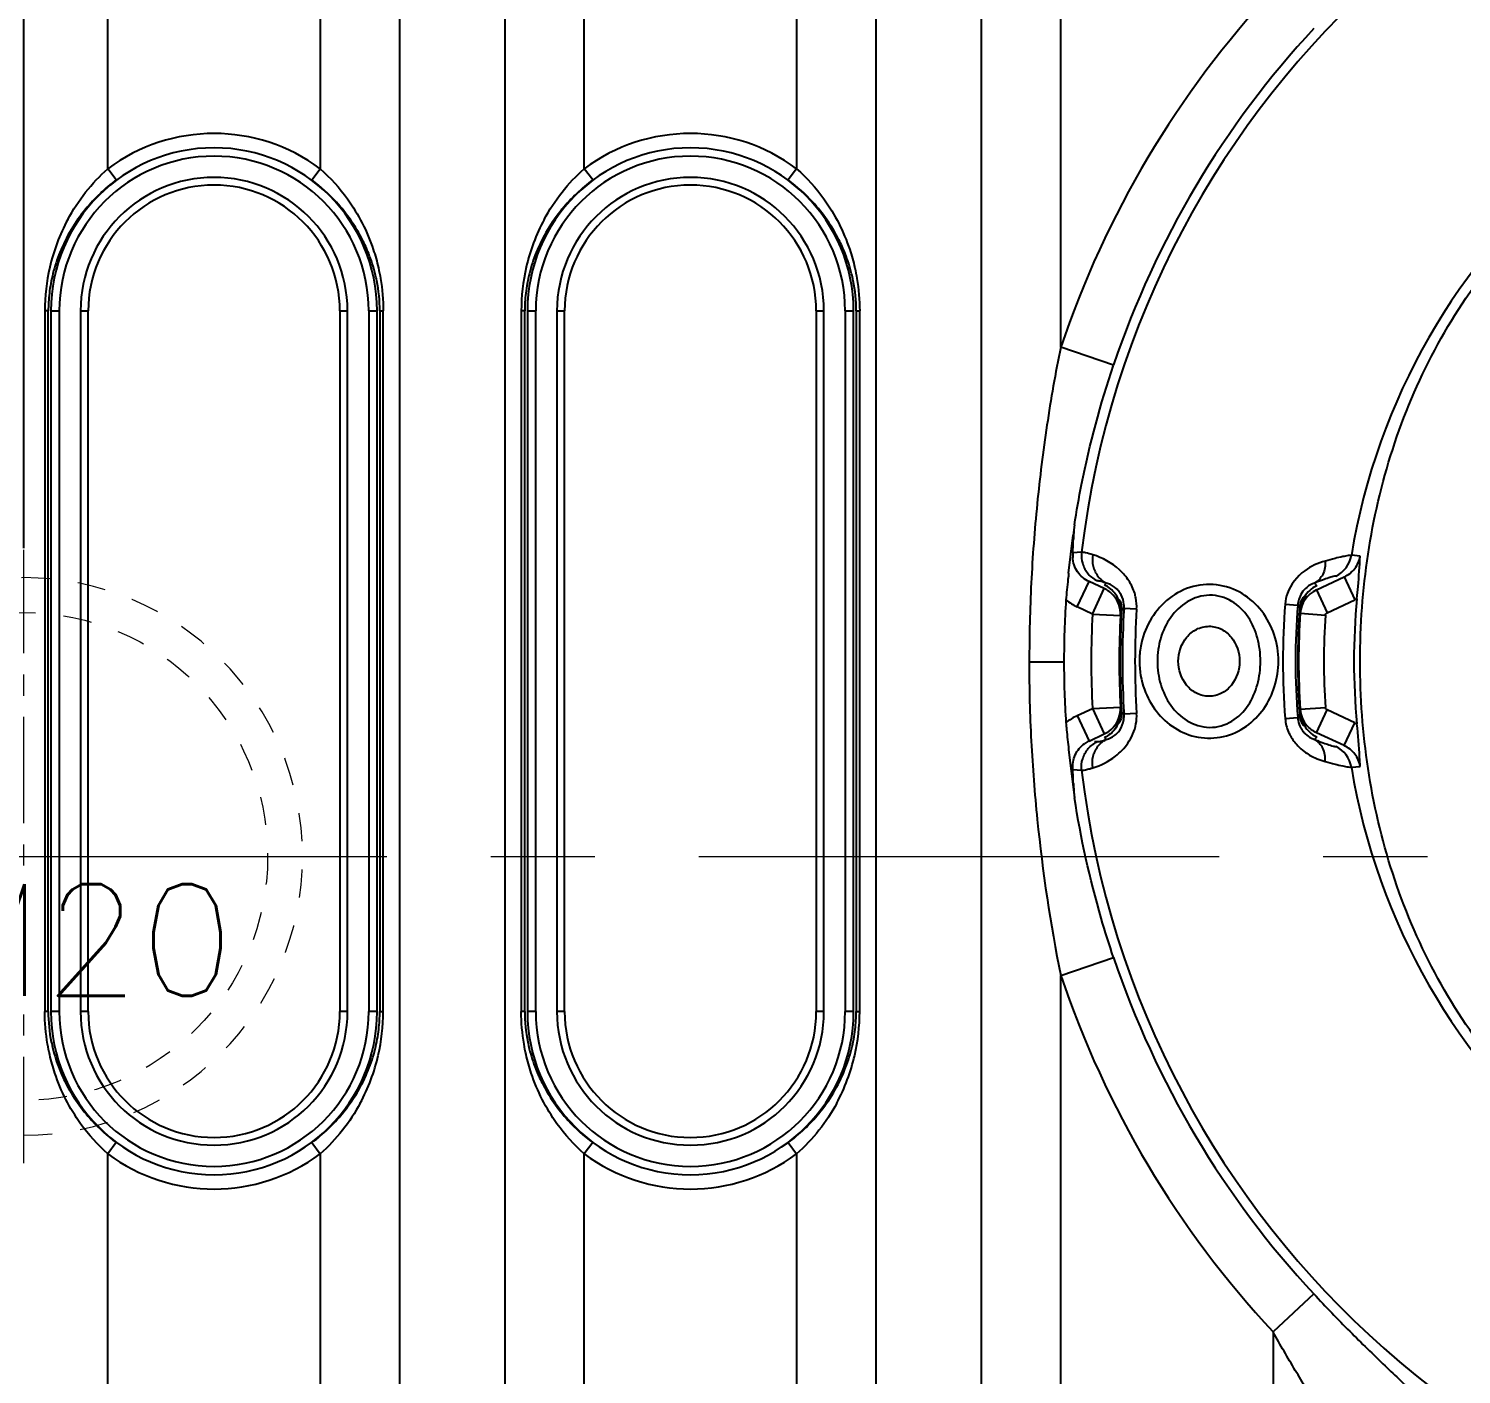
# Model space of a CAD drawing. Header units: millimetres. Extents: x 309 to 11345, y -1340 to 1318.
# Drawn here: x 916 to 967.4, y -482 to -433.8 of the extents above; entities that cross this region are included whole.
import ezdxf

# ---------------------------------------------------------------- set-up
doc = ezdxf.new("R2010")
doc.units = ezdxf.units.MM
doc.header["$LTSCALE"] = 16.335
doc.header["$PDMODE"] = 3
doc.header["$PDSIZE"] = 0.3125
doc.linetypes.add('CENTER', pattern=[0.6, 0.375, -0.075, 0.075, -0.075])
doc.linetypes.add('HIDDEN', pattern=[0.2, 0.1, -0.1])
doc.layers.get('0').update_dxf_attribs({"linetype": 'CONTINUOUS'})
doc.layers.get('Defpoints').update_dxf_attribs({"linetype": 'CONTINUOUS'})
doc.layers.add('center', color=1, linetype='CENTER', lineweight=9)
doc.layers.add('screw', color=33, linetype='CONTINUOUS', lineweight=13)
doc.styles.get("Standard").update_dxf_attribs({"font": 'txt', "width": 0.8})
doc.styles.add('TXT', font='txt.shx', dxfattribs={"bigfont": 'gbcbig.shx'})
doc.dimstyles.get("Standard").update_dxf_attribs({"dimtxt": 0.15625, "dimasz": 0.1875, "dimexe": 0.125, "dimexo": 0.0625, "dimtad": 0, "dimtih": 1, "dimtoh": 1, "dimdsep": 46, "dimtxsty": 'Standard', "dimcen": 0.09, "dimadec": 0, "dimazin": 0, "dimtp": 0.01, "dimtm": 0.01, "dimtfac": 1, "dimtofl": 0, "dimtmove": 0, "dimatfit": 3, "dimfxl": 0, "dimtolj": 1, "dimarcsym": 0})

# ---------------------------------------------------------------- blocks, each defined once
blk = doc.blocks.new('screw_m20_g')
at = {"layer": 'screw', "color": 1, "linetype": 'CENTER', "ltscale": 0.621977}
for p, q in [((0, -11), (0, 11)), ((-11, 0), (11, 0))]:
    blk.add_line(p, q, dxfattribs=at)
at = {"layer": 'screw', "linetype": 'HIDDEN', "ltscale": 0.621977}
blk.add_circle((0, 0), 8.75, dxfattribs=at)
at = {"layer": 'screw', "color": 92, "linetype": 'HIDDEN', "ltscale": 0.621977}
blk.add_arc((0, 0), 10, 270, 180, dxfattribs=at)
at = {"layer": 'screw', "color": 6, "style": 'TXT'}
blk.add_text('M20', height=4, dxfattribs=at).set_placement((-3.4, -5))
blk = doc.blocks.new('*D136')
at = {"color": 4, "lineweight": -2}
for p, q in [((934.256, -229.95), (934.256, -209.95)), ((921.047, -249.95), (934.256, -229.95)), ((921.047, -278.966), (921.047, -249.95))]:
    blk.add_line(p, q, dxfattribs=at)
at = {"layer": 'Defpoints', "color": 0}
for p in [(934.256, -209.95), (921.047, -279.028), (1045.847, -463.458)]:
    blk.add_point(p, dxfattribs=at)
at = {"color": 6, "insert": (934.256, -191.95), "char_height": 10, "attachment_point": 5, "rotation": 90}
blk.add_mtext('\\A1;124.80', dxfattribs=at)
blk = doc.blocks.new('*D137')
at = {"color": 4, "lineweight": -2}
for p, q in [((841.298, -229.95), (841.298, -209.95)), ((848.047, -249.95), (841.298, -229.95)), ((848.047, -316.766), (848.047, -249.95))]:
    blk.add_line(p, q, dxfattribs=at)
at = {"layer": 'Defpoints', "color": 0}
for p in [(841.298, -209.95), (848.047, -316.828), (1045.847, -463.458)]:
    blk.add_point(p, dxfattribs=at)
at = {"color": 6, "insert": (841.298, -191.95), "char_height": 10, "attachment_point": 5, "rotation": 90}
blk.add_mtext('\\A1;197.80', dxfattribs=at)
blk = doc.blocks.new('*D138')
at = {"color": 4, "lineweight": -2}
for p, q in [((790.171, -229.95), (790.171, -209.95)), ((800.847, -234.408), (790.171, -229.95)), ((800.847, -254.346), (800.847, -234.408))]:
    blk.add_line(p, q, dxfattribs=at)
at = {"layer": 'Defpoints', "color": 0}
for p in [(790.171, -209.95), (800.847, -254.408), (1045.847, -463.458)]:
    blk.add_point(p, dxfattribs=at)
at = {"color": 6, "insert": (790.171, -191.284), "char_height": 10, "attachment_point": 5, "rotation": 90}
blk.add_mtext('\\A1;245.00', dxfattribs=at)
blk = doc.blocks.new('*D139')
at = {"color": 4, "lineweight": -2}
for p, q in [((817.432, -229.95), (817.432, -209.95)), ((846.349, -249.95), (817.432, -229.95)), ((846.349, -386.088), (846.349, -249.95))]:
    blk.add_line(p, q, dxfattribs=at)
at = {"layer": 'Defpoints', "color": 0}
for p in [(817.432, -209.95), (846.349, -386.151), (1045.847, -463.458)]:
    blk.add_point(p, dxfattribs=at)
at = {"color": 6, "insert": (817.432, -191.95), "char_height": 10, "attachment_point": 5, "rotation": 90}
blk.add_mtext('\\A1;199.50', dxfattribs=at)
blk = doc.blocks.new('*D140')
at = {"color": 4, "lineweight": -2}
blk.add_line((915.847, -452.396), (915.847, -209.95), dxfattribs=at)
at = {"layer": 'Defpoints', "color": 0}
for p in [(915.847, -209.95), (915.847, -452.458), (1045.847, -463.458)]:
    blk.add_point(p, dxfattribs=at)
at = {"color": 6, "insert": (915.847, -193.284), "char_height": 10, "attachment_point": 5, "rotation": 90}
blk.add_mtext('\\A1;130.00', dxfattribs=at)
blk = doc.blocks.new('*D141')
at = {"color": 4, "lineweight": -2}
blk.add_line((888.986, -450.896), (888.986, -209.95), dxfattribs=at)
at = {"layer": 'Defpoints', "color": 0}
for p in [(888.986, -209.95), (888.986, -450.958), (1045.847, -463.458)]:
    blk.add_point(p, dxfattribs=at)
at = {"color": 6, "insert": (888.986, -191.284), "char_height": 10, "attachment_point": 5, "rotation": 90}
blk.add_mtext('\\A1;156.86', dxfattribs=at)
blk = doc.blocks.new('*D142')
at = {"color": 4, "lineweight": -2}
blk.add_line((793.157, -463.458), (749.752, -463.458), dxfattribs=at)
at = {"layer": 'Defpoints', "color": 0}
for p in [(749.752, -463.458), (793.22, -463.458), (1045.847, -463.458)]:
    blk.add_point(p, dxfattribs=at)
at = {"color": 6, "insert": (739.752, -463.458), "char_height": 10, "attachment_point": 5}
blk.add_mtext('\\A1;0.00', dxfattribs=at)
blk = doc.blocks.new('*D143')
at = {"color": 4, "lineweight": -2}
for p, q in [((769.752, -452.172), (749.752, -452.172)), ((789.752, -456.458), (769.752, -452.172)), ((883.424, -456.458), (789.752, -456.458))]:
    blk.add_line(p, q, dxfattribs=at)
at = {"layer": 'Defpoints', "color": 0}
for p in [(749.752, -452.172), (883.486, -456.458), (1045.847, -463.458)]:
    blk.add_point(p, dxfattribs=at)
at = {"color": 6, "insert": (739.085, -452.172), "char_height": 10, "attachment_point": 5}
blk.add_mtext('\\A1;7.00', dxfattribs=at)
blk = doc.blocks.new('*D144')
at = {"color": 4, "lineweight": -2}
for p, q in [((769.752, -440.886), (749.752, -440.886)), ((789.752, -447.409), (769.752, -440.886)), ((861.476, -447.409), (789.752, -447.409))]:
    blk.add_line(p, q, dxfattribs=at)
at = {"layer": 'Defpoints', "color": 0}
for p in [(749.752, -440.886), (861.539, -447.409), (1045.847, -463.458)]:
    blk.add_point(p, dxfattribs=at)
at = {"color": 6, "insert": (735.752, -440.886), "char_height": 10, "attachment_point": 5}
blk.add_mtext('\\A1;16.05', dxfattribs=at)
blk = doc.blocks.new('*D145')
at = {"color": 4, "lineweight": -2}
blk.add_line((842.779, -391.101), (749.752, -391.101), dxfattribs=at)
at = {"layer": 'Defpoints', "color": 0}
for p in [(749.752, -391.101), (842.842, -391.101), (1045.847, -463.458)]:
    blk.add_point(p, dxfattribs=at)
at = {"color": 6, "insert": (733.752, -391.101), "char_height": 10, "attachment_point": 5}
blk.add_mtext('\\A1;72.36', dxfattribs=at)
blk = doc.blocks.new('*D146')
at = {"color": 4, "lineweight": -2}
blk.add_line((843.585, -321.228), (749.752, -321.228), dxfattribs=at)
at = {"layer": 'Defpoints', "color": 0}
for p in [(749.752, -321.228), (843.647, -321.228), (1045.847, -463.458)]:
    blk.add_point(p, dxfattribs=at)
at = {"color": 6, "insert": (731.085, -321.228), "char_height": 10, "attachment_point": 5}
blk.add_mtext('\\A1;142.23', dxfattribs=at)
blk = doc.blocks.new('*D147')
at = {"color": 4, "lineweight": -2}
blk.add_line((839.195, -303.458), (749.752, -303.458), dxfattribs=at)
at = {"layer": 'Defpoints', "color": 0}
for p in [(749.752, -303.458), (839.257, -303.458), (1045.847, -463.458)]:
    blk.add_point(p, dxfattribs=at)
at = {"color": 6, "insert": (733.085, -303.458), "char_height": 10, "attachment_point": 5}
blk.add_mtext('\\A1;160.00', dxfattribs=at)
blk = doc.blocks.new('*D148')
at = {"color": 4, "lineweight": -2}
blk.add_line((979.285, -283.428), (749.752, -283.428), dxfattribs=at)
at = {"layer": 'Defpoints', "color": 0}
for p in [(749.752, -283.428), (979.347, -283.428), (1045.847, -463.458)]:
    blk.add_point(p, dxfattribs=at)
at = {"color": 6, "insert": (732.418, -283.428), "char_height": 10, "attachment_point": 5}
blk.add_mtext('\\A1;180.03', dxfattribs=at)
blk = doc.blocks.new('*D149')
at = {"color": 4, "lineweight": -2}
blk.add_line((796.946, -258.458), (749.752, -258.458), dxfattribs=at)
at = {"layer": 'Defpoints', "color": 0}
for p in [(749.752, -258.458), (797.009, -258.458), (1045.847, -463.458)]:
    blk.add_point(p, dxfattribs=at)
at = {"color": 6, "insert": (731.752, -258.458), "char_height": 10, "attachment_point": 5}
blk.add_mtext('\\A1;205.00', dxfattribs=at)
blk = doc.blocks.new('*D150')
at = {"color": 4, "lineweight": -2}
for p, q in [((870.41, -231.643), (870.41, -211.643)), ((861.539, -251.643), (870.41, -231.643)), ((861.539, -446.733), (861.539, -251.643))]:
    blk.add_line(p, q, dxfattribs=at)
at = {"layer": 'Defpoints', "color": 0}
for p in [(870.41, -211.643), (861.539, -446.795), (1045.847, -463.458)]:
    blk.add_point(p, dxfattribs=at)
at = {"color": 6, "insert": (870.41, -194.31), "char_height": 10, "attachment_point": 5, "rotation": 90}
blk.add_mtext('\\A1;184.31', dxfattribs=at)
blk = doc.blocks.new('*D151')
at = {"color": 4, "lineweight": -2}
for p, q in [((856.031, -231.643), (856.031, -211.643)), ((850.78, -251.643), (856.031, -231.643)), ((850.78, -446.733), (850.78, -251.643))]:
    blk.add_line(p, q, dxfattribs=at)
at = {"layer": 'Defpoints', "color": 0}
for p in [(856.031, -211.643), (850.78, -446.795), (1045.847, -463.458)]:
    blk.add_point(p, dxfattribs=at)
at = {"color": 6, "insert": (856.031, -193.643), "char_height": 10, "attachment_point": 5, "rotation": 90}
blk.add_mtext('\\A1;195.07', dxfattribs=at)
blk = doc.blocks.new('*D152')
at = {"color": 4, "lineweight": -2}
blk.add_line((841.336, -521.816), (751.834, -521.816), dxfattribs=at)
at = {"layer": 'Defpoints', "color": 0}
for p in [(1045.847, -463.458), (751.834, -521.816), (841.399, -521.816)]:
    blk.add_point(p, dxfattribs=at)
at = {"color": 6, "insert": (735.834, -521.816), "char_height": 10, "attachment_point": 5}
blk.add_mtext('\\A1;58.36', dxfattribs=at)
blk = doc.blocks.new('*D153')
at = {"color": 4, "lineweight": -2}
blk.add_line((843.625, -589.308), (751.834, -589.308), dxfattribs=at)
at = {"layer": 'Defpoints', "color": 0}
for p in [(1045.847, -463.458), (751.834, -589.308), (843.687, -589.308)]:
    blk.add_point(p, dxfattribs=at)
at = {"color": 6, "insert": (733.167, -589.308), "char_height": 10, "attachment_point": 5}
blk.add_mtext('\\A1;125.85', dxfattribs=at)
blk = doc.blocks.new('*D154')
at = {"color": 4, "lineweight": -2}
blk.add_line((836.37, -608.458), (751.834, -608.458), dxfattribs=at)
at = {"layer": 'Defpoints', "color": 0}
for p in [(1045.847, -463.458), (751.834, -608.458), (836.432, -608.458)]:
    blk.add_point(p, dxfattribs=at)
at = {"color": 6, "insert": (734.501, -608.458), "char_height": 10, "attachment_point": 5}
blk.add_mtext('\\A1;145.00', dxfattribs=at)
blk = doc.blocks.new('*D155')
at = {"color": 4, "lineweight": -2}
blk.add_line((805.347, -668.458), (751.834, -668.458), dxfattribs=at)
at = {"layer": 'Defpoints', "color": 0}
for p in [(1045.847, -463.458), (751.834, -668.458), (805.41, -668.458)]:
    blk.add_point(p, dxfattribs=at)
at = {"color": 6, "insert": (733.834, -668.458), "char_height": 10, "attachment_point": 5}
blk.add_mtext('\\A1;205.00', dxfattribs=at)
blk = doc.blocks.new('*D156')
at = {"color": 4, "lineweight": -2}
blk.add_line((800.847, -666.965), (800.847, -716.388), dxfattribs=at)
at = {"layer": 'Defpoints', "color": 0}
for p in [(1045.847, -463.458), (800.847, -666.902), (800.847, -716.388)]:
    blk.add_point(p, dxfattribs=at)
at = {"color": 6, "insert": (800.847, -735.055), "char_height": 10, "attachment_point": 5, "rotation": 90}
blk.add_mtext('\\A1;245.00', dxfattribs=at)
blk = doc.blocks.new('*D157')
at = {"color": 4, "lineweight": -2}
for p, q in [((846.349, -522.867), (846.349, -676.388)), ((846.349, -676.388), (827.427, -696.388)), ((827.427, -696.388), (827.427, -716.388))]:
    blk.add_line(p, q, dxfattribs=at)
at = {"layer": 'Defpoints', "color": 0}
for p in [(1045.847, -463.458), (846.349, -522.804), (827.427, -716.388)]:
    blk.add_point(p, dxfattribs=at)
at = {"color": 6, "insert": (827.427, -734.388), "char_height": 10, "attachment_point": 5, "rotation": 90}
blk.add_mtext('\\A1;199.50', dxfattribs=at)
blk = doc.blocks.new('*D158')
at = {"color": 4, "lineweight": -2}
for p, q in [((848.087, -593.771), (848.087, -676.388)), ((848.087, -676.388), (839.359, -696.388)), ((839.359, -696.388), (839.359, -716.388))]:
    blk.add_line(p, q, dxfattribs=at)
at = {"layer": 'Defpoints', "color": 0}
for p in [(1045.847, -463.458), (848.087, -593.708), (839.359, -716.388)]:
    blk.add_point(p, dxfattribs=at)
at = {"color": 6, "insert": (839.359, -735.055), "char_height": 10, "attachment_point": 5, "rotation": 90}
blk.add_mtext('\\A1;197.76', dxfattribs=at)
blk = doc.blocks.new('*D159')
at = {"color": 4, "lineweight": -2}
for p, q in [((957.847, -630.771), (957.847, -676.388)), ((957.847, -676.388), (954.745, -696.388)), ((954.745, -696.388), (954.745, -716.388))]:
    blk.add_line(p, q, dxfattribs=at)
at = {"layer": 'Defpoints', "color": 0}
for p in [(1045.847, -463.458), (957.847, -630.708), (954.745, -716.388)]:
    blk.add_point(p, dxfattribs=at)
at = {"color": 6, "insert": (954.745, -731.055), "char_height": 10, "attachment_point": 5, "rotation": 90}
blk.add_mtext('\\A1;88.00', dxfattribs=at)
blk = doc.blocks.new('*D160')
at = {"color": 4, "lineweight": -2}
blk.add_line((850.78, -465.57), (850.78, -716.388), dxfattribs=at)
at = {"layer": 'Defpoints', "color": 0}
for p in [(1045.847, -463.458), (850.78, -465.508), (850.78, -716.388)]:
    blk.add_point(p, dxfattribs=at)
at = {"color": 6, "insert": (850.78, -734.388), "char_height": 10, "attachment_point": 5, "rotation": 90}
blk.add_mtext('\\A1;195.07', dxfattribs=at)
blk = doc.blocks.new('*D161')
at = {"color": 4, "lineweight": -2}
for p, q in [((861.539, -465.57), (861.539, -676.388)), ((861.539, -676.388), (862.066, -696.388)), ((862.066, -696.388), (862.066, -716.388))]:
    blk.add_line(p, q, dxfattribs=at)
at = {"layer": 'Defpoints', "color": 0}
for p in [(1045.847, -463.458), (861.539, -465.508), (862.066, -716.388)]:
    blk.add_point(p, dxfattribs=at)
at = {"color": 6, "insert": (862.066, -733.721), "char_height": 10, "attachment_point": 5, "rotation": 90}
blk.add_mtext('\\A1;184.31', dxfattribs=at)
blk = doc.blocks.new('*D167')
at = {"color": 4, "lineweight": -2}
for p, q in [((806.321, -229.338), (806.321, -209.338)), ((815.847, -249.338), (806.321, -229.338)), ((815.847, -386.638), (815.847, -249.338))]:
    blk.add_line(p, q, dxfattribs=at)
at = {"layer": 'Defpoints', "color": 0}
for p in [(806.321, -209.338), (815.847, -386.701), (1045.847, -463.458)]:
    blk.add_point(p, dxfattribs=at)
at = {"color": 6, "insert": (806.321, -191.338), "char_height": 10, "attachment_point": 5, "rotation": 90}
blk.add_mtext('\\A1;230.00', dxfattribs=at)
blk = doc.blocks.new('*D168')
at = {"color": 4, "lineweight": -2}
for p, q in [((815.847, -526.278), (815.847, -675.217)), ((815.847, -675.217), (813.507, -695.217)), ((813.507, -695.217), (813.507, -715.217))]:
    blk.add_line(p, q, dxfattribs=at)
at = {"layer": 'Defpoints', "color": 0}
for p in [(1045.847, -463.458), (815.847, -526.216), (813.507, -715.217)]:
    blk.add_point(p, dxfattribs=at)
at = {"color": 6, "insert": (813.507, -733.217), "char_height": 10, "attachment_point": 5, "rotation": 90}
blk.add_mtext('\\A1;230.00', dxfattribs=at)
blk = doc.blocks.new('*D217')
at = {"color": 4, "lineweight": -2}
for p, q in [((792.226, -628.458), (772.226, -641.779)), ((952.285, -628.458), (792.226, -628.458)), ((772.226, -641.779), (752.226, -641.779))]:
    blk.add_line(p, q, dxfattribs=at)
at = {"layer": 'Defpoints', "color": 0}
for p in [(1045.847, -463.458), (952.347, -628.458), (752.226, -641.779)]:
    blk.add_point(p, dxfattribs=at)
at = {"color": 6, "insert": (734.893, -641.779), "char_height": 10, "attachment_point": 5}
blk.add_mtext('\\A1;165.00', dxfattribs=at)
blk = doc.blocks.new('*D219')
at = {"color": 4, "lineweight": -2}
blk.add_line((834.322, -356.458), (749.977, -356.458), dxfattribs=at)
at = {"layer": 'Defpoints', "color": 0}
for p in [(749.977, -356.458), (834.385, -356.458), (1045.847, -463.458)]:
    blk.add_point(p, dxfattribs=at)
at = {"color": 6, "insert": (733.31, -356.458), "char_height": 10, "attachment_point": 5}
blk.add_mtext('\\A1;107.00', dxfattribs=at)
blk = doc.blocks.new('*D220')
at = {"color": 4, "lineweight": -2}
for p, q in [((830.094, -229.49), (830.094, -209.49)), ((838.785, -249.49), (830.094, -229.49)), ((838.785, -351.996), (838.785, -249.49))]:
    blk.add_line(p, q, dxfattribs=at)
at = {"layer": 'Defpoints', "color": 0}
for p in [(830.094, -209.49), (838.785, -352.058), (1045.847, -463.458)]:
    blk.add_point(p, dxfattribs=at)
at = {"color": 6, "insert": (830.094, -190.823), "char_height": 10, "attachment_point": 5, "rotation": 90}
blk.add_mtext('\\A1;207.06', dxfattribs=at)

msp = doc.modelspace()

# ---------------------------------------------------------------- linework, layer by layer
at = {"color": 7, "linetype": 'Continuous'}
for p, q in [((929.325, -379.51), (929.325, -533.406)), ((933.116, -533.406), (933.116, -379.51)), ((946.418, -379.51), (946.418, -533.406)), ((950.209, -533.406), (950.209, -379.51)), ((918.865, -438.789), (918.865, -417.819)), ((926.481, -417.819), (926.481, -438.789)), ((935.959, -438.789), (935.959, -417.819)), ((943.575, -417.819), (943.575, -438.789)), ((953.052, -445.191), (953.052, -417.819)), ((919.165, -439.191), (918.865, -438.789)), ((926.181, -439.191), (926.481, -438.789)), ((936.259, -439.191), (935.959, -438.789)), ((943.575, -438.789), (943.275, -439.191)), ((916.602, -443.889), (916.602, -469.027)), ((916.726, -443.889), (916.602, -443.889)), ((916.726, -469.027), (916.726, -443.889)), ((916.822, -443.889), (916.822, -469.027)), ((916.822, -443.889), (917.123, -443.889)), ((917.123, -469.027), (917.123, -443.889)), ((917.884, -443.889), (917.884, -469.027)), ((917.884, -443.889), (918.16, -443.889)), ((918.16, -469.027), (918.16, -443.889)), ((927.187, -443.889), (927.187, -469.027)), ((927.187, -443.889), (927.463, -443.889)), ((927.463, -469.027), (927.463, -443.889)), ((928.224, -443.889), (928.224, -469.027)), ((928.224, -443.889), (928.525, -443.889)), ((928.525, -469.027), (928.525, -443.889)), ((928.62, -443.889), (928.62, -469.027)), ((928.62, -443.889), (928.745, -443.889)), ((928.745, -469.027), (928.745, -443.889)), ((933.696, -443.889), (933.696, -469.027)), ((933.82, -443.889), (933.696, -443.889)), ((933.82, -469.027), (933.82, -443.889)), ((933.915, -443.889), (933.915, -469.027)), ((933.915, -443.889), (934.216, -443.889)), ((934.216, -469.027), (934.216, -443.889)), ((934.977, -443.889), (934.977, -469.027)), ((934.977, -443.889), (935.253, -443.889)), ((935.253, -469.027), (935.253, -443.889)), ((944.281, -443.889), (944.281, -469.027)), ((944.281, -443.889), (944.556, -443.889)), ((944.556, -469.027), (944.556, -443.889)), ((945.317, -443.889), (945.317, -469.027)), ((945.317, -443.889), (945.618, -443.889)), ((945.618, -469.027), (945.618, -443.889)), ((945.714, -443.889), (945.714, -469.027)), ((945.714, -443.889), (945.838, -443.889)), ((945.838, -469.027), (945.838, -443.889)), ((954.948, -445.829), (953.052, -445.191)), ((953.545, -451.562), (953.502, -451.929)), ((953.336, -453.295), (953.501, -451.929)), ((953.802, -452.547), (953.489, -452.572)), ((963.796, -452.685), (963.48, -452.657)), ((953.645, -454.508), (954.069, -453.598)), ((954.614, -453.852), (954.069, -453.598)), ((954.19, -454.762), (954.614, -453.852)), ((954.683, -453.653), (954.621, -453.721)), ((962.224, -453.896), (963.224, -453.43)), ((963.224, -453.43), (963.606, -454.25)), ((955.128, -454.252), (955.128, -454.25)), ((961.794, -454.148), (961.794, -454.15)), ((962.224, -453.896), (962.606, -454.715)), ((962.606, -454.715), (963.606, -454.25)), ((954.19, -454.762), (953.645, -454.508)), ((954.19, -454.762), (955.194, -454.815)), ((955.321, -454.561), (955.236, -454.651)), ((955.773, -454.588), (955.321, -454.561)), ((961.104, -454.404), (961.555, -454.441)), ((961.555, -454.441), (961.627, -454.543)), ((961.646, -454.737), (962.548, -454.8)), ((961.653, -454.638), (961.649, -454.686)), ((953.167, -456.489), (951.922, -456.491)), ((953.645, -458.408), (954.19, -458.154)), ((953.645, -458.408), (954.069, -459.318)), ((954.19, -458.154), (955.194, -458.101)), ((954.19, -458.154), (954.614, -459.064)), ((955.321, -458.355), (955.236, -458.266)), ((955.773, -458.328), (955.321, -458.355)), ((961.104, -458.512), (961.555, -458.475)), ((961.555, -458.475), (961.59, -458.425)), ((961.59, -458.425), (961.627, -458.372)), ((961.646, -458.179), (962.548, -458.116)), ((961.653, -458.278), (961.646, -458.179)), ((962.225, -459.02), (962.606, -458.2)), ((963.605, -458.666), (962.606, -458.2)), ((955.128, -458.666), (955.128, -458.664)), ((955.135, -458.629), (955.154, -458.564)), ((961.794, -458.766), (961.794, -458.768)), ((963.223, -459.485), (962.225, -459.02)), ((963.223, -459.485), (963.605, -458.666)), ((954.069, -459.318), (954.614, -459.064)), ((954.266, -459.333), (954.37, -459.341)), ((954.684, -459.263), (954.621, -459.195)), ((953.336, -459.621), (953.545, -461.354)), ((953.489, -460.344), (953.802, -460.369)), ((963.48, -460.258), (963.796, -460.231)), ((953.052, -467.725), (954.948, -467.087)), ((953.052, -495.097), (953.052, -467.725)), ((916.726, -469.027), (916.602, -469.027)), ((917.123, -469.027), (916.822, -469.027)), ((918.16, -469.027), (917.884, -469.027)), ((927.463, -469.027), (927.187, -469.027)), ((928.525, -469.027), (928.224, -469.027)), ((928.62, -469.027), (928.745, -469.027)), ((933.82, -469.027), (933.696, -469.027)), ((934.216, -469.027), (933.915, -469.027)), ((935.253, -469.027), (934.977, -469.027)), ((944.556, -469.027), (944.281, -469.027)), ((945.618, -469.027), (945.317, -469.027)), ((945.714, -469.027), (945.838, -469.027)), ((919.165, -473.725), (918.865, -474.127)), ((926.181, -473.725), (926.481, -474.127)), ((936.259, -473.725), (935.959, -474.127)), ((943.275, -473.725), (943.575, -474.127)), ((918.865, -495.097), (918.865, -474.127)), ((926.481, -474.127), (926.481, -495.097)), ((935.959, -495.097), (935.959, -474.127)), ((943.575, -474.127), (943.575, -495.097)), ((962.132, -479.153), (960.668, -480.516)), ((960.668, -480.516), (960.668, -495.097))]:
    msp.add_line(p, q, dxfattribs=at)
for centre, radius, start, end in [((986.523, -456.458), 32.954, 90, 173.1838), ((986.523, -456.458), 35.316, 137.0616, 161.3946), ((986.523, -456.458), 23.354, 90, 170.6342), ((986.523, -456.458), 33.316, 137.0616, 161.3946), ((922.673, -443.889), 6.365, 53.253, 126.747), ((939.767, -443.889), 6.365, 53.254, 126.7468), ((922.673, -443.889), 5.852, 0, 180), ((922.673, -443.889), 5.551, 0, 180), ((939.767, -443.889), 5.852, 0, 180), ((939.767, -443.889), 5.551, 0, 180), ((922.673, -443.889), 4.79, 0, 180), ((922.907, -444.216), 6.265, 126.6717, 140.6255), ((922.673, -443.889), 4.514, 0, 180), ((922.433, -444.224), 6.275, 42.4542, 53.3199), ((939.767, -443.889), 4.79, 0, 180), ((940.001, -444.216), 6.265, 126.6717, 140.6235), ((939.767, -443.889), 4.514, 0, 180), ((939.526, -444.224), 6.275, 42.4543, 53.3202), ((922.778, -444.108), 6.097, 140.6377, 149.1403), ((939.871, -444.108), 6.097, 140.6356, 149.1367), ((923.467, -443.856), 6.86, 151.7269, 167.0952), ((922.63, -444.019), 5.924, 149.1463, 157.8727), ((940.561, -443.856), 6.86, 151.7097, 167.0765), ((939.724, -444.019), 5.924, 149.1429, 157.869), ((922.452, -443.946), 5.732, 157.8793, 165.8936), ((939.545, -443.946), 5.732, 157.8754, 165.8913), ((923.591, -443.894), 6.989, 167.0237, 179.9641), ((922.29, -443.904), 5.564, 165.9079, 173.2932), ((940.681, -443.893), 6.985, 167.0026, 179.9679), ((939.384, -443.904), 5.565, 165.9061, 173.2916), ((922.99, -443.906), 5.631, 0.1707, 11.2868), ((940.083, -443.906), 5.631, 0.1707, 11.287), ((922.184, -443.89), 5.457, 173.3078, 179.9925), ((939.275, -443.89), 5.455, 173.3051, 179.994), ((964.006, -452.624), 10.515, 174.2016, 176.2595), ((964.274, -452.642), 10.784, 176.2582, 177.0115), ((954.474, -452.69), 0.991, 173.1774, 182.5163), ((962.487, -452.496), 1.006, 295.3375, 350.7443), ((954.529, -454.345), 0.709, 70.5193, 77.3693), ((962.66, -454.665), 1.008, 114.9889, 149.3093), ((992.114, -431.67), 37.153, 216.2724, 216.4649), ((986.852, -456.462), 33.685, 176.247, 180.0468), ((954.503, -452.67), 2.029, 231.4697, 244.9887), ((954.192, -454.763), 1.003, 357.0057, 42.4168), ((954.193, -454.635), 1.01, 22.2635, 36.4917), ((954.452, -454.48), 0.867, 28.2934, 36.1627), ((954.166, -454.493), 1.61, 356.5947, 11.0641), ((962.634, -454.53), 1.535, 160.4467, 175.3076), ((962.509, -454.516), 0.957, 163.1427, 175.458), ((962.647, -454.807), 1.003, 114.9486, 176.0337), ((986.523, -456.458), 22.952, 174.3857, 185.6135), ((962.797, -452.516), 1.913, 294.9933, 297.4945), ((986.523, -456.458), 32.377, 176.9979, 183.0023), ((986.523, -456.458), 31.372, 176.9979, 183.0023), ((986.523, -456.458), 31.339, 176.6937, 183.3065), ((986.523, -456.458), 31.259, 176.5204, 183.4798), ((986.523, -456.458), 30.807, 176.5204, 183.4798), ((986.523, -456.458), 25.501, 175.3806, 184.6191), ((986.523, -456.458), 25.049, 175.3806, 184.6191), ((986.523, -456.458), 24.969, 175.6024, 184.3973), ((986.523, -456.458), 24.936, 176.0434, 183.9563), ((962.818, -454.735), 1.17, 167.2039, 170.6864), ((986.523, -456.458), 24.031, 176.0434, 183.9563), ((958.865, -456.459), 2.991, 169.6188, 179.9903), ((986.857, -456.454), 33.691, 180.0601, 183.7533), ((954.503, -460.247), 2.029, 115.0203, 128.5305), ((954.191, -458.153), 1.005, 294.9231, 340.2782), ((953.573, -458.139), 1.637, 344.9417, 348.38), ((954.031, -458.236), 1.169, 354.9428, 358.4189), ((954.374, -458.414), 0.949, 351.776, 3.5638), ((954.167, -458.424), 1.609, 349.8544, 3.4104), ((962.622, -458.389), 1.523, 184.6321, 203.678), ((962.647, -458.109), 1.004, 184.0215, 220.5027), ((954.193, -458.281), 1.01, 323.5122, 337.7359), ((962.458, -458.418), 0.902, 208.9172, 218.0493), ((962.66, -458.251), 1.008, 210.6898, 245.0188), ((962.795, -460.405), 1.918, 62.508, 65.0121), ((954.499, -460.25), 1.026, 114.7313, 124.903), ((962.421, -458.462), 0.844, 243.9847, 252.0708), ((992.117, -481.247), 37.156, 143.5362, 143.7286), ((962.487, -460.42), 1.006, 9.2552, 64.6711), ((986.523, -456.458), 32.954, 186.8165, 270), ((986.523, -456.458), 23.354, 189.3652, 270), ((964.01, -460.291), 10.52, 182.9762, 185.801), ((986.523, -456.458), 33.316, 198.6054, 222.9384), ((986.523, -456.458), 35.316, 198.6054, 222.9384), ((922.356, -469.01), 5.63, 180.1699, 191.2763), ((922.673, -469.027), 5.852, 180, 0), ((922.673, -469.027), 5.551, 180, 360), ((922.673, -469.027), 4.79, 180, 360), ((922.673, -469.027), 4.514, 180, 0), ((921.759, -469.023), 6.985, 347.0028, 359.9679), ((923.165, -469.026), 5.455, 353.3052, 359.994), ((939.451, -469.01), 5.631, 180.1707, 191.2867), ((939.767, -469.027), 5.852, 180, 0), ((939.767, -469.027), 5.551, 180, 360), ((939.767, -469.027), 4.79, 180, 360), ((939.767, -469.027), 4.514, 180, 0), ((938.853, -469.023), 6.985, 347.0025, 359.9679), ((940.259, -469.026), 5.455, 353.3051, 359.994), ((923.056, -469.012), 5.565, 345.9063, 353.2917), ((940.15, -469.012), 5.565, 345.906, 353.2916), ((921.879, -469.06), 6.86, 331.7101, 347.0767), ((922.895, -468.97), 5.732, 337.8757, 345.8915), ((938.973, -469.06), 6.86, 331.7095, 347.0764), ((939.988, -468.97), 5.732, 337.8753, 345.8913), ((922.717, -468.897), 5.924, 329.1432, 337.8693), ((939.81, -468.897), 5.924, 329.1427, 337.8689), ((922.569, -468.808), 6.097, 320.636, 329.1371), ((939.662, -468.808), 6.097, 320.6354, 329.1366), ((922.44, -468.7), 6.265, 306.6721, 320.6239), ((939.533, -468.7), 6.265, 306.6715, 320.6233), ((922.915, -468.691), 6.277, 222.4782, 233.3175), ((940.007, -468.692), 6.275, 222.4538, 233.3196), ((922.673, -469.027), 6.365, 233.2526, 306.7472), ((939.767, -469.027), 6.365, 233.2528, 306.746)]:
    msp.add_arc(centre, radius, start, end, dxfattribs=at)
for points in [[(917.426, -440.607), (917.792, -439.926), (918.282, -439.297), (918.865, -438.789)], [(926.481, -438.789), (926.848, -439.109), (927.178, -439.475), (927.462, -439.87)], [(934.52, -440.605), (934.886, -439.925), (935.377, -439.296), (935.959, -438.789)], [(943.575, -438.789), (943.942, -439.109), (944.272, -439.475), (944.555, -439.87)], [(954.198, -452.636), (954.177, -452.772), (954.182, -452.915), (954.215, -453.049)], [(954.04, -453.325), (954.131, -453.429), (954.245, -453.517), (954.37, -453.576)], [(954.415, -453.579), (954.4, -453.576), (954.385, -453.575), (954.37, -453.576)], [(954.933, -454.086), (954.844, -453.989), (954.734, -453.908), (954.614, -453.852)], [(955.005, -454.034), (954.907, -453.901), (954.771, -453.791), (954.621, -453.721)], [(961.664, -454.545), (961.659, -454.576), (961.655, -454.607), (961.653, -454.638)], [(962.548, -454.8), (962.551, -454.766), (962.575, -454.73), (962.606, -454.715)], [(955.874, -456.458), (955.874, -456.8), (955.934, -457.148), (956.051, -457.47)], [(955.137, -458.492), (955.181, -458.368), (955.201, -458.233), (955.194, -458.101)], [(955.199, -458.269), (955.2, -458.24), (955.2, -458.212), (955.198, -458.183)], [(962.606, -458.2), (962.575, -458.186), (962.551, -458.15), (962.548, -458.116)], [(955.005, -458.882), (954.907, -459.015), (954.771, -459.126), (954.621, -459.195)], [(962.225, -459.02), (962.095, -458.96), (961.976, -458.869), (961.884, -458.761)], [(954.04, -459.591), (954.131, -459.487), (954.245, -459.4), (954.37, -459.341)], [(961.554, -459.486), (961.625, -459.561), (961.704, -459.63), (961.787, -459.693)], [(954.199, -460.28), (954.178, -460.144), (954.183, -460.001), (954.215, -459.867)], [(927.92, -472.311), (927.554, -472.991), (927.064, -473.62), (926.481, -474.127)], [(945.013, -472.311), (944.648, -472.991), (944.157, -473.62), (943.575, -474.127)], [(918.865, -474.127), (918.499, -473.808), (918.17, -473.443), (917.887, -473.048)], [(935.959, -474.127), (935.592, -473.807), (935.262, -473.441), (934.978, -473.046)]]:
    msp.add_open_spline(points, degree=3, dxfattribs=at)
for points, knots in [([(928.222, -441.83), (928.155, -441.663), (927.855, -440.999), (927.432, -440.391), (927.063, -439.988)], [0, 0, 0, 0, 0.248204, 1, 1, 1, 1]), ([(927.462, -439.87), (927.857, -440.421), (928.277, -441.247), (928.52, -442.122), (928.571, -442.346)], [0, 0, 0, 0, 0.746536, 1, 1, 1, 1]), ([(945.315, -441.83), (945.249, -441.663), (944.949, -440.999), (944.526, -440.391), (944.156, -439.988)], [0, 0, 0, 0, 0.248204, 1, 1, 1, 1]), ([(944.555, -439.87), (944.95, -440.421), (945.37, -441.247), (945.614, -442.122), (945.665, -442.346)], [0, 0, 0, 0, 0.746536, 1, 1, 1, 1]), ([(928.511, -442.804), (928.494, -442.72), (928.42, -442.389), (928.315, -442.066), (928.222, -441.83)], [0, 0, 0, 0, 0.253093, 1, 1, 1, 1]), ([(945.605, -442.804), (945.588, -442.72), (945.514, -442.389), (945.409, -442.066), (945.315, -441.83)], [0, 0, 0, 0, 0.253093, 1, 1, 1, 1]), ([(928.571, -442.346), (928.599, -442.471), (928.7, -442.979), (928.744, -443.499), (928.744, -443.889)], [0, 0, 0, 0, 0.246522, 1, 1, 1, 1]), ([(945.665, -442.346), (945.693, -442.471), (945.793, -442.979), (945.838, -443.499), (945.838, -443.889)], [0, 0, 0, 0, 0.246522, 1, 1, 1, 1]), ([(968.586, -470.842), (966.982, -468.843), (964.534, -464.182), (963.424, -456.458), (964.534, -448.734), (966.982, -444.073), (968.586, -442.074)], [0, 0, 0, 0, 0.249975, 0.5, 0.750024, 1, 1, 1, 1]), ([(953.052, -445.191), (952.857, -446.118), (952.535, -447.988), (952.183, -450.81), (951.967, -453.647), (951.923, -455.543), (951.923, -456.491)], [0, 0, 0, 0, 0.25001, 0.499993, 0.749955, 1, 1, 1, 1]), ([(953.545, -451.562), (953.619, -451.077), (953.962, -449.138), (954.476, -447.23), (954.948, -445.829)], [0, 0, 0, 0, 0.249254, 1, 1, 1, 1]), ([(953.489, -452.572), (953.49, -452.533), (953.493, -452.368), (953.498, -452.204), (953.505, -452.08)], [0, 0, 0, 0, 0.240604, 1, 1, 1, 1]), ([(954.069, -453.598), (953.905, -453.523), (953.611, -453.278), (953.491, -452.914), (953.483, -452.734)], [0, 0, 0, 0, 0.499491, 1, 1, 1, 1]), ([(953.802, -452.547), (953.785, -452.685), (953.811, -452.97), (953.949, -453.22), (954.04, -453.325)], [0, 0, 0, 0, 0.500249, 1, 1, 1, 1]), ([(954.198, -452.636), (954.114, -452.611), (953.983, -452.577), (953.849, -452.545), (953.802, -452.547)], [0, 0, 0, 0, 0.649991, 1, 1, 1, 1]), ([(955.496, -453.573), (955.402, -453.428), (955.047, -453.014), (954.552, -452.74), (954.198, -452.636)], [0, 0, 0, 0, 0.31939, 1, 1, 1, 1]), ([(963.48, -452.657), (963.443, -452.654), (963.338, -452.67), (963.143, -452.707), (962.867, -452.774), (962.658, -452.83), (962.541, -452.861)], [0, 0, 0, 0, 0.116024, 0.32555, 0.623043, 1, 1, 1, 1]), ([(963.224, -453.43), (963.37, -453.363), (963.635, -453.154), (963.77, -452.844), (963.796, -452.685)], [0, 0, 0, 0, 0.499813, 1, 1, 1, 1]), ([(963.68, -454.213), (963.695, -454.067), (963.741, -453.559), (963.773, -453.049), (963.796, -452.685)], [0, 0, 0, 0, 0.285902, 1, 1, 1, 1]), ([(953.336, -453.295), (953.329, -453.371), (953.293, -453.691), (953.255, -454.011), (953.239, -454.257)], [0, 0, 0, 0, 0.235033, 1, 1, 1, 1]), ([(954.215, -453.049), (954.246, -453.178), (954.36, -453.423), (954.569, -453.597), (954.683, -453.653)], [0, 0, 0, 0, 0.509126, 1, 1, 1, 1]), ([(962.541, -452.861), (962.279, -452.933), (961.712, -453.187), (961.301, -453.697), (961.187, -454.016)], [0, 0, 0, 0, 0.444345, 1, 1, 1, 1]), ([(962.541, -452.861), (962.549, -453.024), (962.504, -453.338), (962.287, -453.585), (962.161, -453.651)], [0, 0, 0, 0, 0.534086, 1, 1, 1, 1]), ([(954.683, -453.653), (954.655, -453.644), (954.566, -453.616), (954.477, -453.588), (954.415, -453.579)], [0, 0, 0, 0, 0.322833, 1, 1, 1, 1]), ([(955.152, -453.968), (955.12, -453.924), (955.011, -453.802), (954.867, -453.713), (954.765, -453.677)], [0, 0, 0, 0, 0.334469, 1, 1, 1, 1]), ([(955.746, -454.184), (955.735, -454.128), (955.681, -453.913), (955.584, -453.711), (955.496, -453.573)], [0, 0, 0, 0, 0.25896, 1, 1, 1, 1]), ([(960.863, -456.458), (960.863, -456.134), (960.76, -455.49), (960.308, -454.629), (959.587, -453.972), (958.653, -453.644), (957.664, -453.746), (956.813, -454.235), (956.2, -454.991), (955.981, -455.604), (955.923, -455.92)], [0, 0, 0, 0, 0.126686, 0.250435, 0.373839, 0.499753, 0.626299, 0.750673, 0.874329, 1, 1, 1, 1]), ([(962.161, -453.651), (962.059, -453.684), (961.807, -453.821), (961.643, -454.073), (961.593, -454.239)], [0, 0, 0, 0, 0.381864, 1, 1, 1, 1]), ([(962.918, -453.405), (962.887, -453.402), (962.802, -453.424), (962.644, -453.47), (962.422, -453.55), (962.254, -453.614), (962.161, -453.651)], [0, 0, 0, 0, 0.114262, 0.324493, 0.623382, 1, 1, 1, 1]), ([(955.128, -454.25), (955.128, -454.247), (955.13, -454.237), (955.151, -454.249), (955.167, -454.283), (955.203, -454.353), (955.233, -454.48), (955.239, -454.586), (955.236, -454.651)], [0, 0, 0, 0, 0.022827, 0.043142, 0.124932, 0.288438, 0.566685, 1, 1, 1, 1]), ([(955.135, -454.287), (955.134, -454.283), (955.131, -454.271), (955.128, -454.26), (955.128, -454.252)], [0, 0, 0, 0, 0.355326, 1, 1, 1, 1]), ([(955.198, -454.733), (955.202, -454.674), (955.198, -454.522), (955.16, -454.375), (955.135, -454.287)], [0, 0, 0, 0, 0.393625, 1, 1, 1, 1]), ([(955.321, -454.561), (955.324, -454.515), (955.323, -454.346), (955.274, -454.177), (955.216, -454.069)], [0, 0, 0, 0, 0.273172, 1, 1, 1, 1]), ([(960.218, -456.458), (960.218, -456.178), (960.149, -455.622), (959.819, -454.853), (959.228, -454.244), (958.388, -454.003), (957.56, -454.267), (956.957, -454.858), (956.598, -455.618), (956.519, -456.177), (956.519, -456.458)], [0, 0, 0, 0, 0.127108, 0.250605, 0.373619, 0.499525, 0.625088, 0.74837, 0.872683, 1, 1, 1, 1]), ([(961.627, -454.543), (961.631, -454.498), (961.648, -454.409), (961.67, -454.303), (961.8, -454.084), (961.794, -454.148)], [0, 0, 0, 0, 0.310925, 0.561339, 1, 1, 1, 1]), ([(961.717, -454.342), (961.713, -454.351), (961.698, -454.395), (961.685, -454.44), (961.677, -454.475)], [0, 0, 0, 0, 0.217931, 1, 1, 1, 1]), ([(961.794, -454.15), (961.791, -454.17), (961.757, -454.232), (961.733, -454.296), (961.717, -454.342)], [0, 0, 0, 0, 0.295426, 1, 1, 1, 1]), ([(957.269, -456.458), (957.269, -456.155), (957.428, -455.678), (957.908, -455.282), (958.371, -455.163), (958.835, -455.278), (959.315, -455.678), (959.468, -456.155), (959.468, -456.458)], [0, 0, 0, 0, 0.248602, 0.373972, 0.500045, 0.626146, 0.751508, 1, 1, 1, 1]), ([(951.923, -456.491), (951.914, -457.434), (951.97, -459.319), (952.261, -463.077), (952.676, -465.879), (953.052, -467.725)], [0, 0, 0, 0, 0.250065, 0.500098, 1, 1, 1, 1]), ([(956.051, -457.47), (956.153, -457.75), (956.444, -458.281), (957.114, -458.897), (957.97, -459.24), (958.9, -459.219), (959.739, -458.834), (960.375, -458.184), (960.772, -457.366), (960.863, -456.762), (960.863, -456.458)], [0, 0, 0, 0, 0.12455, 0.24819, 0.373447, 0.500385, 0.62588, 0.74914, 0.873181, 1, 1, 1, 1]), ([(956.519, -456.458), (956.519, -456.739), (956.598, -457.298), (956.957, -458.058), (957.56, -458.649), (958.388, -458.913), (959.228, -458.672), (959.819, -458.063), (960.149, -457.294), (960.218, -456.738), (960.218, -456.458)], [0, 0, 0, 0, 0.127314, 0.251621, 0.374893, 0.500427, 0.626384, 0.749414, 0.872914, 1, 1, 1, 1]), ([(959.468, -456.458), (959.468, -456.761), (959.315, -457.238), (958.835, -457.638), (958.371, -457.753), (957.908, -457.634), (957.428, -457.238), (957.269, -456.761), (957.269, -456.458)], [0, 0, 0, 0, 0.248466, 0.373813, 0.499926, 0.625998, 0.751389, 1, 1, 1, 1]), ([(955.236, -458.266), (955.238, -458.31), (955.233, -458.399), (955.226, -458.504), (955.132, -458.727), (955.128, -458.666)], [0, 0, 0, 0, 0.317527, 0.569035, 1, 1, 1, 1]), ([(955.176, -458.468), (955.178, -458.459), (955.187, -458.416), (955.192, -458.373), (955.195, -458.339)], [0, 0, 0, 0, 0.217516, 1, 1, 1, 1]), ([(961.555, -458.475), (961.558, -458.51), (961.575, -458.641), (961.621, -458.769), (961.668, -458.855)], [0, 0, 0, 0, 0.259757, 1, 1, 1, 1]), ([(961.658, -458.543), (961.654, -458.53), (961.64, -458.474), (961.631, -458.417), (961.627, -458.372)], [0, 0, 0, 0, 0.230556, 1, 1, 1, 1]), ([(961.653, -458.278), (961.657, -458.339), (961.682, -458.495), (961.742, -458.641), (961.78, -458.73)], [0, 0, 0, 0, 0.385272, 1, 1, 1, 1]), ([(953.239, -458.659), (953.245, -458.744), (953.271, -459.065), (953.313, -459.384), (953.336, -459.621)], [0, 0, 0, 0, 0.262485, 1, 1, 1, 1]), ([(954.199, -460.28), (954.492, -460.194), (954.97, -459.951), (955.513, -459.394), (955.707, -458.952), (955.75, -458.707)], [0, 0, 0, 0, 0.396731, 0.676564, 1, 1, 1, 1]), ([(954.684, -459.263), (954.789, -459.239), (954.975, -459.149), (955.209, -458.905), (955.294, -458.684), (955.313, -458.55)], [0, 0, 0, 0, 0.323179, 0.595898, 1, 1, 1, 1]), ([(955.128, -458.664), (955.128, -458.662), (955.13, -458.65), (955.133, -458.639), (955.135, -458.629)], [0, 0, 0, 0, 0.146632, 1, 1, 1, 1]), ([(961.228, -459.003), (961.248, -459.049), (961.335, -459.224), (961.454, -459.382), (961.554, -459.486)], [0, 0, 0, 0, 0.257596, 1, 1, 1, 1]), ([(961.794, -458.768), (961.795, -458.771), (961.796, -458.779), (961.779, -458.779), (961.763, -458.756), (961.731, -458.718), (961.692, -458.644), (961.669, -458.582), (961.658, -458.543)], [0, 0, 0, 0, 0.032589, 0.054471, 0.138267, 0.306803, 0.581526, 1, 1, 1, 1]), ([(961.747, -458.974), (961.771, -459.005), (961.859, -459.103), (961.968, -459.18), (962.051, -459.221)], [0, 0, 0, 0, 0.300381, 1, 1, 1, 1]), ([(961.78, -458.73), (961.782, -458.734), (961.787, -458.746), (961.793, -458.758), (961.794, -458.766)], [0, 0, 0, 0, 0.351484, 1, 1, 1, 1]), ([(963.796, -460.231), (963.789, -460.121), (963.758, -459.611), (963.72, -459.102), (963.68, -458.703)], [0, 0, 0, 0, 0.214909, 1, 1, 1, 1]), ([(953.489, -460.344), (953.468, -460.168), (953.524, -459.796), (953.766, -459.51), (953.911, -459.408)], [0, 0, 0, 0, 0.500236, 1, 1, 1, 1]), ([(954.215, -459.867), (954.247, -459.738), (954.36, -459.493), (954.569, -459.32), (954.684, -459.263)], [0, 0, 0, 0, 0.509135, 1, 1, 1, 1]), ([(954.37, -459.341), (954.408, -459.343), (954.515, -459.315), (954.617, -459.285), (954.684, -459.263)], [0, 0, 0, 0, 0.349011, 1, 1, 1, 1]), ([(962.161, -459.265), (962.195, -459.278), (962.317, -459.326), (962.44, -459.372), (962.53, -459.404)], [0, 0, 0, 0, 0.2755, 1, 1, 1, 1]), ([(962.541, -460.055), (962.549, -459.892), (962.504, -459.578), (962.287, -459.331), (962.161, -459.265)], [0, 0, 0, 0, 0.534063, 1, 1, 1, 1]), ([(962.53, -459.404), (962.56, -459.415), (962.66, -459.449), (962.76, -459.482), (962.83, -459.499)], [0, 0, 0, 0, 0.30852, 1, 1, 1, 1]), ([(962.83, -459.499), (962.84, -459.501), (962.868, -459.507), (962.898, -459.513), (962.917, -459.511)], [0, 0, 0, 0, 0.328486, 1, 1, 1, 1]), ([(963.796, -460.231), (963.77, -460.071), (963.635, -459.761), (963.37, -459.553), (963.223, -459.485)], [0, 0, 0, 0, 0.500265, 1, 1, 1, 1]), ([(953.802, -460.369), (953.785, -460.232), (953.811, -459.947), (953.949, -459.696), (954.04, -459.591)], [0, 0, 0, 0, 0.500249, 1, 1, 1, 1]), ([(961.787, -459.693), (961.849, -459.739), (962.083, -459.894), (962.346, -460.001), (962.541, -460.055)], [0, 0, 0, 0, 0.278638, 1, 1, 1, 1]), ([(962.541, -460.055), (962.658, -460.086), (962.867, -460.142), (963.143, -460.209), (963.338, -460.246), (963.443, -460.262), (963.48, -460.258)], [0, 0, 0, 0, 0.376847, 0.674333, 0.883918, 1, 1, 1, 1]), ([(953.505, -460.837), (953.503, -460.794), (953.495, -460.63), (953.491, -460.466), (953.489, -460.344)], [0, 0, 0, 0, 0.261306, 1, 1, 1, 1]), ([(953.802, -460.369), (953.833, -460.371), (953.92, -460.354), (954.004, -460.334), (954.057, -460.32)], [0, 0, 0, 0, 0.366968, 1, 1, 1, 1]), ([(954.057, -460.32), (954.068, -460.317), (954.115, -460.304), (954.162, -460.291), (954.199, -460.28)], [0, 0, 0, 0, 0.2312, 1, 1, 1, 1]), ([(954.948, -467.087), (954.79, -466.619), (954.2, -464.74), (953.769, -462.812), (953.545, -461.354)], [0, 0, 0, 0, 0.2511, 1, 1, 1, 1]), ([(916.776, -470.57), (916.748, -470.445), (916.647, -469.937), (916.602, -469.417), (916.602, -469.027)], [0, 0, 0, 0, 0.246502, 1, 1, 1, 1]), ([(933.869, -470.57), (933.841, -470.445), (933.741, -469.937), (933.696, -469.417), (933.696, -469.027)], [0, 0, 0, 0, 0.246522, 1, 1, 1, 1]), ([(916.835, -470.111), (916.852, -470.195), (916.926, -470.526), (917.031, -470.849), (917.125, -471.085)], [0, 0, 0, 0, 0.253095, 1, 1, 1, 1]), ([(933.929, -470.112), (933.946, -470.196), (934.02, -470.527), (934.125, -470.85), (934.218, -471.086)], [0, 0, 0, 0, 0.253093, 1, 1, 1, 1]), ([(917.887, -473.048), (917.491, -472.497), (917.071, -471.671), (916.827, -470.795), (916.776, -470.57)], [0, 0, 0, 0, 0.746531, 1, 1, 1, 1]), ([(934.978, -473.046), (934.583, -472.495), (934.164, -471.669), (933.92, -470.794), (933.869, -470.57)], [0, 0, 0, 0, 0.746536, 1, 1, 1, 1]), ([(917.125, -471.085), (917.191, -471.253), (917.491, -471.918), (917.915, -472.526), (918.286, -472.93)], [0, 0, 0, 0, 0.2482, 1, 1, 1, 1]), ([(934.218, -471.086), (934.285, -471.253), (934.585, -471.917), (935.008, -472.525), (935.377, -472.928)], [0, 0, 0, 0, 0.248204, 1, 1, 1, 1]), ([(962.132, -479.153), (962.555, -479.608), (963.396, -480.48), (964.632, -481.683), (965.703, -482.698), (966.344, -483.313), (966.591, -483.592)], [0, 0, 0, 0, 0.29603, 0.577416, 0.822208, 1, 1, 1, 1]), ([(963.512, -485.204), (963.35, -484.906), (962.928, -484.238), (962.229, -483.148), (961.449, -481.879), (960.928, -480.981), (960.668, -480.516)], [0, 0, 0, 0, 0.185336, 0.431755, 0.70869, 1, 1, 1, 1])]:
    msp.add_open_spline(points, degree=3, knots=knots, dxfattribs=at)
at = {"layer": 'center', "color": 1, "linetype": 'CENTER', "ltscale": 3.047689}
msp.add_line((760.847, -463.458), (1330.847, -463.458), dxfattribs=at)

# ---------------------------------------------------------------- block references
at = {"layer": 'screw'}
msp.add_blockref('screw_m20_g', (915.847, -463.458), dxfattribs=at)

# ---------------------------------------------------------------- dimensions: what is measured, and where the dimension line sits
for feature_location, offset, dtype, origin, picture, middle in [((838.785, -352.058), (-8.69, 142.568), 1, (1045.847, -463.458), '*D220', (830.094, -190.823)), ((800.847, -254.408), (-10.676, 44.458), 1, (1045.847, -463.458), '*D138', (790.171, -191.284)), ((815.847, -386.701), (-9.526, 177.362), 1, (1045.847, -463.458), '*D167', (806.321, -191.338)), ((888.986, -450.958), (0, 241.008), 1, (1045.847, -463.458), '*D141', (888.986, -191.284)), ((846.349, -386.151), (-28.917, 176.2), 1, (1045.847, -463.458), '*D139', (817.432, -191.95)), ((848.047, -316.828), (-6.749, 106.878), 1, (1045.847, -463.458), '*D137', (841.298, -191.95)), ((921.047, -279.028), (13.209, 69.078), 1, (1045.847, -463.458), '*D136', (934.256, -191.95)), ((915.847, -452.458), (0, 242.508), 1, (1045.847, -463.458), '*D140', (915.847, -193.284)), ((850.78, -446.795), (5.251, 235.152), 1, (1045.847, -463.458), '*D151', (856.031, -193.643)), ((861.539, -446.795), (8.871, 235.152), 1, (1045.847, -463.458), '*D150', (870.41, -194.31)), ((797.009, -258.458), (-47.257, 0), 0, (1045.847, -463.458), '*D149', (731.752, -258.458)), ((979.347, -283.428), (-229.595, 0), 0, (1045.847, -463.458), '*D148', (732.418, -283.428)), ((839.257, -303.458), (-89.506, 0), 0, (1045.847, -463.458), '*D147', (733.085, -303.458)), ((843.647, -321.228), (-93.895, 0), 0, (1045.847, -463.458), '*D146', (731.085, -321.228)), ((834.385, -356.458), (-84.408, 0), 0, (1045.847, -463.458), '*D219', (733.31, -356.458)), ((842.842, -391.101), (-93.09, 0), 0, (1045.847, -463.458), '*D145', (733.752, -391.101)), ((861.539, -447.409), (-111.787, 6.522), 0, (1045.847, -463.458), '*D144', (735.752, -440.886)), ((883.486, -456.458), (-133.735, 4.286), 0, (1045.847, -463.458), '*D143', (739.085, -452.172)), ((793.219956122, -463.458028618), (-43.468232284, 0), 0, (1045.847085296, -463.458028618), '*D142', (739.751723838, -463.458028618)), ((843.687, -589.308), (-91.853, 0), 0, (1045.847, -463.458), '*D153', (733.167, -589.308)), ((805.41, -668.458), (-53.576, 0), 0, (1045.847, -463.458), '*D155', (733.834, -668.458)), ((836.432, -608.458), (-84.598, 0), 0, (1045.847, -463.458), '*D154', (734.501, -608.458)), ((952.347, -628.458), (-200.121, -13.321), 0, (1045.847, -463.458), '*D217', (734.893, -641.779)), ((841.399, -521.816), (-89.565, 0), 0, (1045.847, -463.458), '*D152', (735.834, -521.816)), ((800.847, -666.902), (0, -49.486), 1, (1045.847, -463.458), '*D156', (800.847, -735.055)), ((815.847, -526.216), (-2.34, -189.001), 1, (1045.847, -463.458), '*D168', (813.507, -733.217)), ((846.349, -522.804), (-18.922, -193.584), 1, (1045.847, -463.458), '*D157', (827.427, -734.388)), ((848.087, -593.708), (-8.728, -122.68), 1, (1045.847, -463.458), '*D158', (839.359, -735.055)), ((850.78, -465.508), (0, -250.881), 1, (1045.847, -463.458), '*D160', (850.78, -734.388)), ((861.539, -465.508), (0.527, -250.881), 1, (1045.847, -463.458), '*D161', (862.066, -733.721)), ((957.847, -630.708), (-3.102, -85.68), 1, (1045.847, -463.458), '*D159', (954.745, -731.055))]:
    dim = msp.add_ordinate_dim(feature_location=feature_location, offset=offset, dtype=dtype, origin=origin, dimstyle='Standard', override={"dimtxt": 10, "dimasz": 10, "dimgap": 0, "dimtih": 0, "dimtoh": 0, "dimzin": 0, "dimcen": 0, "dimclrd": 4, "dimclre": 4, "dimclrt": 6, "dimadec": 2, "dimtp": 0, "dimtm": 0, "dimtzin": 0})
    dim.commit()
    dim.dimension.update_dxf_attribs({"geometry": picture, "text_midpoint": middle})

doc.saveas('drawing.dxf')
